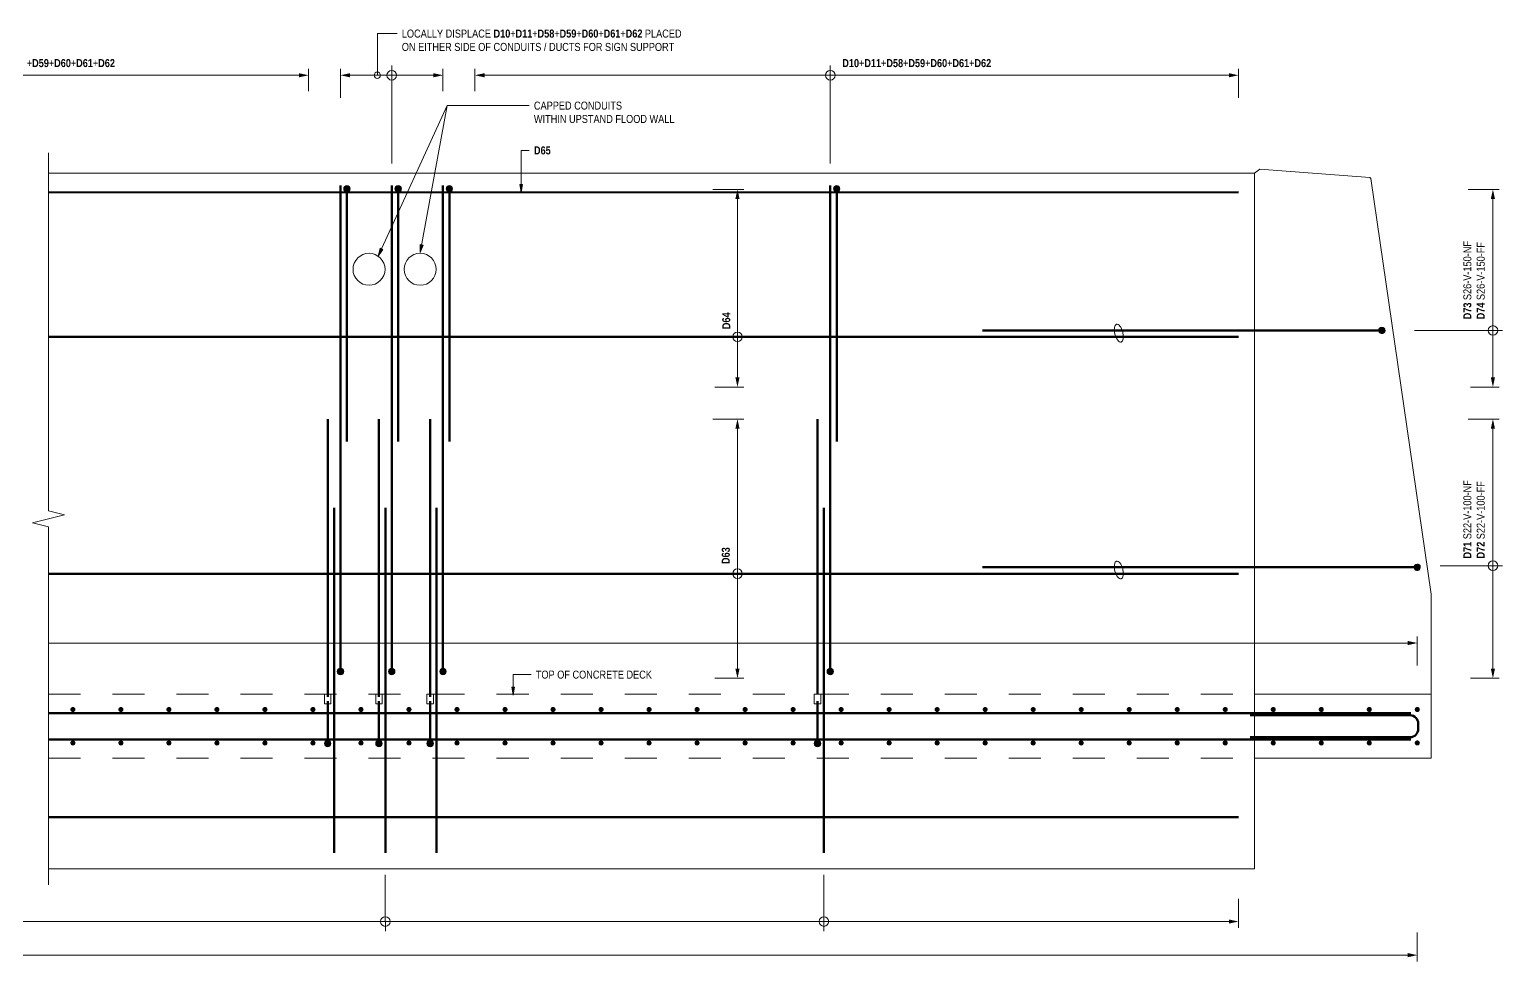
# Model space of a CAD drawing. Header units: metres. Extents: x -3.7 to 3.7, y 2.7 to 12.8.
# Drawn here: x -1.102 to 3.5, y 9.922 to 12.834 of the extents above; entities that cross this region are included whole.
import ezdxf

# ---------------------------------------------------------------- set-up
doc = ezdxf.new("R2010")
doc.units = ezdxf.units.M
doc.linetypes.add('JacobsCenter', pattern=[0.015, 0.009, -0.0015, 0.003, -0.0015])
doc.linetypes.add('JacobsDash', pattern=[0.0045, 0.003, -0.0015])
for name, color, linetype, lineweight in [('A-ANNO-NOTE', 7, 'Continuous', 9), ('A-DETL', 7, 'Continuous', 13), ('A-DETL-GENF', 7, 'Continuous', 9), ('G-ANNO-TEXT', 7, 'Continuous', 9)]:
    doc.layers.add(name, color=color, linetype=linetype, lineweight=lineweight)
doc.styles.add('Arial Narrow', font='ARIALN.TTF', dxfattribs={"height": 0.025})
doc.styles.add('Arial Narrow_B', font='ARIALNB.TTF', dxfattribs={"height": 0.025})

# ---------------------------------------------------------------- blocks, each defined once
blk = doc.blocks.new('T2DExtentArrowReinf1 - Extent-7526880-DRG-2873135 - SECTION 5')
at = {"layer": 'A-DETL-GENF'}
for p, q in [((1.11, 0), (1.11, 0.2753)), ((0, -0.01), (0, 0.05)), ((2.6116, 0.0704), (2.6116, 0)), ((0.03, 0), (2.5816, 0))]:
    blk.add_line(p, q, dxfattribs=at)
blk = doc.blocks.new('ReinfDot - Dot-6252559-DRG-2873135 - SECTION 5')
at = {"layer": 'A-DETL-GENF'}
blk.add_hatch(color=256, dxfattribs=at).paths.add_polyline_path([(0, 0.008), (-0.0021, 0.0077), (-0.004, 0.0069), (-0.0057, 0.0057), (-0.0069, 0.004), (-0.0077, 0.0021), (-0.008, 0), (-0.0077, -0.0021), (-0.0069, -0.004), (-0.0057, -0.0057), (-0.004, -0.0069), (-0.0021, -0.0077), (0, -0.008), (0.0021, -0.0077), (0.004, -0.0069), (0.0057, -0.0057), (0.0069, -0.004), (0.0077, -0.0021), (0.008, 0), (0.0077, 0.0021), (0.0069, 0.004), (0.0057, 0.0057), (0.004, 0.0069), (0.0021, 0.0077)])
blk = doc.blocks.new('B_Det_Reinf_Bar Section_2D - Reo Dot_Scale 20_Section-1703106-DRG-2873135 - SECTION 5')
at = {"layer": 'A-DETL-GENF'}
blk.add_hatch(color=256, dxfattribs=at).paths.add_polyline_path([(0, 0.01), (-0.0026, 0.0097), (-0.005, 0.0087), (-0.0071, 0.0071), (-0.0087, 0.005), (-0.0097, 0.0026), (-0.01, 0), (-0.0097, -0.0026), (-0.0087, -0.005), (-0.0071, -0.0071), (-0.005, -0.0087), (-0.0026, -0.0097), (0, -0.01), (0.0026, -0.0097), (0.005, -0.0087), (0.0071, -0.0071), (0.0087, -0.005), (0.0097, -0.0026), (0.01, 0), (0.0097, 0.0026), (0.0087, 0.005), (0.0071, 0.0071), (0.005, 0.0087), (0.0026, 0.0097)])
for start, end in [(0, 180), (180, 360)]:
    blk.add_arc((0, 0), 0.01, start, end, dxfattribs=at)
blk = doc.blocks.new('T2DExtentArrowReinf1 - Extent-7527324-DRG-2873135 - SECTION 5')
at = {"layer": 'A-DETL-GENF'}
for p, q in [((0, 0.01), (0, -0.0771)), ((0.03, 0), (0.5875, 0)), ((0.4406, 0), (0.4406, -0.2447)), ((0.6175, -0.0704), (0.6175, 0))]:
    blk.add_line(p, q, dxfattribs=at)
blk = doc.blocks.new('T2DExtentArrowReinf1 - Extent-7527765-DRG-2873135 - SECTION 5')
at = {"layer": 'A-DETL-GENF'}
for p, q in [((0, 0.01), (0, -0.0771)), ((0.03, 0), (0.78, 0)), ((0.4582, 0), (0.4582, -0.1647)), ((0.81, -0.0704), (0.81, 0))]:
    blk.add_line(p, q, dxfattribs=at)
blk = doc.blocks.new('T2DExtentArrowReinf1 - Extent-7526916-DRG-2873135 - SECTION 5')
at = {"layer": 'A-DETL-GENF'}
for p, q in [((0, 0.01), (0, -0.05)), ((0.03, 0), (2.3553, 0)), ((1.11, 0), (1.11, -0.2753)), ((2.3853, -0.0704), (2.3853, 0))]:
    blk.add_line(p, q, dxfattribs=at)
blk = doc.blocks.new('B_Det_Reinf_Bar Section_2D - Reo Dot_Scale 20_Section-1695671-DRG-2873135 - SECTION 5')
at = {"layer": 'A-DETL-GENF'}
blk.add_hatch(color=256, dxfattribs=at).paths.add_polyline_path([(0, -0.01), (0.0026, -0.0097), (0.005, -0.0087), (0.0071, -0.0071), (0.0087, -0.005), (0.0097, -0.0026), (0.01, 0), (0.0097, 0.0026), (0.0087, 0.005), (0.0071, 0.0071), (0.005, 0.0087), (0.0026, 0.0097), (0, 0.01), (-0.0026, 0.0097), (-0.005, 0.0087), (-0.0071, 0.0071), (-0.0087, 0.005), (-0.0097, 0.0026), (-0.01, 0), (-0.0097, -0.0026), (-0.0087, -0.005), (-0.0071, -0.0071), (-0.005, -0.0087), (-0.0026, -0.0097)])
for start, end in [(360, 180), (180, 360)]:
    blk.add_arc((0, 0), 0.01, start, end, dxfattribs=at)
blk = doc.blocks.new('T2DExtentArrowReinf1 - Extent-7526841-DRG-2873135 - SECTION 5')
at = {"layer": 'A-DETL-GENF'}
for p, q in [((0.16, 0), (0.16, 0.2753)), ((0, -0.01), (0, 0.05)), ((0.32, 0.0704), (0.32, 0)), ((0.03, 0), (0.29, 0))]:
    blk.add_line(p, q, dxfattribs=at)
blk = doc.blocks.new('T2DExtentArrowReinf1 - Extent-7528229-DRG-2873135 - SECTION 5')
at = {"layer": 'A-DETL-GENF'}
for p, q in [((0, 0.01), (0, -0.0771)), ((0.03, 0), (0.5875, 0)), ((0.4606, 0), (0.4606, -0.2447)), ((0.6175, -0.0704), (0.6175, 0))]:
    blk.add_line(p, q, dxfattribs=at)
blk = doc.blocks.new('T2DExtentArrowReinf1 - Extent-7528269-DRG-2873135 - SECTION 5')
at = {"layer": 'A-DETL-GENF'}
for p, q in [((0, 0.01), (0, -0.0771)), ((0.03, 0), (0.78, 0)), ((0.4832, 0), (0.4832, -0.1647)), ((0.81, -0.0704), (0.81, 0))]:
    blk.add_line(p, q, dxfattribs=at)
blk = doc.blocks.new('T2DExtentArrowReinf1 - Extent-7535146-DRG-2873135 - SECTION 5')
at = {"layer": 'A-DETL-GENF'}
for p, q in [((1.4816, 0), (1.4816, 0.1463)), ((0, -0.01), (0, 0.05)), ((5.5169, 0.0704), (5.5169, 0)), ((0.03, 0), (5.4869, 0))]:
    blk.add_line(p, q, dxfattribs=at)
blk = doc.blocks.new('T2DExtentArrowReinf1 - Extent-7535150-DRG-2873135 - SECTION 5')
at = {"layer": 'A-DETL-GENF'}
for p, q in [((4.2216, 0), (4.2216, 0.1463)), ((0, -0.01), (0, 0.05)), ((5.5169, 0.0704), (5.5169, 0)), ((0.03, 0), (5.4869, 0))]:
    blk.add_line(p, q, dxfattribs=at)
blk = doc.blocks.new('T2DExtentArrowReinf1 - Extent-7535151-DRG-2873135 - SECTION 5')
at = {"layer": 'A-DETL-GENF'}
for p, q in [((2.8516, 0), (2.8516, 0.1463)), ((0, -0.01), (0, 0.05)), ((5.5169, 0.0704), (5.5169, 0)), ((0.03, 0), (5.4869, 0))]:
    blk.add_line(p, q, dxfattribs=at)
blk = doc.blocks.new('T2DExtentArrowReinf1 - Extent-7535156-DRG-2873135 - SECTION 5')
at = {"layer": 'A-DETL-GENF'}
for p, q in [((0.1508, 0), (0.1508, 0.5948)), ((0, -0.01), (0, 0.05)), ((6.6, 0.0704), (6.6, 0)), ((0.03, 0), (6.57, 0))]:
    blk.add_line(p, q, dxfattribs=at)
blk = doc.blocks.new('T2DExtentArrowReinf1 - Extent-7535157-DRG-2873135 - SECTION 5')
at = {"layer": 'A-DETL-GENF'}
for p, q in [((0, 0.01), (0, -0.05)), ((0.03, 0), (2.1258, 0)), ((0.1508, 0), (0.1508, -0.1463)), ((2.324, 0), (6.57, 0)), ((6.6, -0.0704), (6.6, 0))]:
    blk.add_line(p, q, dxfattribs=at)
blk = doc.blocks.new('CS_DET_BreakLine_ViewScale - Std Break-7535161-DRG-2873135 - SECTION 5')
at = {"layer": 'A-DETL-GENF'}
for p, q in [((1.0808, 0.05), (1.0683, 0)), ((1.1058, -0.05), (1.0808, 0.05)), ((1.0683, 0), (-0.05, 0)), ((1.1183, 0), (1.1058, -0.05)), ((2.2366, 0), (1.1183, 0))]:
    blk.add_line(p, q, dxfattribs=at)

msp = doc.modelspace()

# ---------------------------------------------------------------- hatches: boundary and pattern name
at = {"layer": 'A-ANNO-NOTE'}
for points in [[(-0.26, 12.6848), (-0.23, 12.6913), (-0.26, 12.6978)], [(-0.1, 12.6848), (-0.1, 12.6978), (-0.13, 12.6913)], [(0.16, 12.6848), (0.19, 12.6913), (0.16, 12.6978)], [(0.32, 12.6848), (0.32, 12.6978), (0.29, 12.6913)], [(2.6452, 12.6848), (2.6752, 12.6913), (2.6452, 12.6978)], [(1.1166, 12.3048), (1.1101, 12.3348), (1.1036, 12.3048)], [(3.4766, 12.3048), (3.4701, 12.3348), (3.4636, 12.3048)], [(1.1101, 11.7173), (1.1166, 11.7473), (1.1036, 11.7473)], [(3.4701, 11.7173), (3.4766, 11.7473), (3.4636, 11.7473)], [(1.1166, 11.5873), (1.1101, 11.6173), (1.1036, 11.5873)], [(3.4766, 11.5873), (3.4701, 11.6173), (3.4636, 11.5873)], [(3.2039, 10.911), (3.2339, 10.9175), (3.2039, 10.924)], [(1.1101, 10.8073), (1.1166, 10.8373), (1.1036, 10.8373), (1.1071, 10.821)], [(3.4701, 10.8073), (3.4766, 10.8373), (3.4636, 10.8373)], [(2.6452, 10.0409), (2.6752, 10.0474), (2.6452, 10.0539)], [(3.2039, 9.9359), (3.2339, 9.9424), (3.2039, 9.9489)]]:
    msp.add_hatch(color=256, dxfattribs=at).paths.add_polyline_path(points)
at = {"layer": 'G-ANNO-TEXT'}
for points in [[(0.4346, 12.3252), (0.439, 12.3502), (0.4302, 12.3502)], [(-0.0127, 12.1262), (0.0017, 12.1471), (-0.0063, 12.1508)], [(0.119, 12.1371), (0.1279, 12.1608), (0.1192, 12.1624)], [(0.4093, 10.7542), (0.4137, 10.7792), (0.4049, 10.7792)]]:
    msp.add_hatch(color=256, dxfattribs=at).paths.add_polyline_path(points)

# ---------------------------------------------------------------- linework, layer by layer
at = {"layer": 'A-ANNO-NOTE'}
for p, q in [((-0.23, 12.7113), (-0.23, 12.6713)), ((-0.13, 12.6713), (-0.13, 12.7113)), ((0.03, 12.6914), (0.03, 12.7214)), ((0.19, 12.7113), (0.19, 12.6713)), ((0.29, 12.7113), (0.29, 12.6713)), ((1.4, 12.6914), (1.4, 12.7214)), ((2.6752, 12.6713), (2.6752, 12.7113)), ((-0.26, 12.6913), (-0.27, 12.6913)), ((-0.1, 12.6913), (-0.09, 12.6913)), ((0.16, 12.6913), (0.15, 12.6913)), ((0.32, 12.6913), (0.33, 12.6913)), ((2.6452, 12.6913), (2.6352, 12.6913)), ((1.1301, 12.3348), (1.0901, 12.3348)), ((3.4901, 12.3348), (3.4501, 12.3348)), ((1.1101, 12.3048), (1.1101, 12.2948)), ((3.4701, 12.3048), (3.4701, 12.2948)), ((1.1102, 11.8741), (1.1402, 11.8741)), ((3.4702, 11.8941), (3.5002, 11.8941)), ((1.1101, 11.7473), (1.1101, 11.7573)), ((3.4701, 11.7473), (3.4701, 11.7573)), ((1.0901, 11.7173), (1.1301, 11.7173)), ((3.4501, 11.7173), (3.4901, 11.7173)), ((1.1301, 11.6173), (1.0901, 11.6173)), ((3.4901, 11.6173), (3.4501, 11.6173)), ((1.1101, 11.5873), (1.1101, 11.5773)), ((3.4701, 11.5873), (3.4701, 11.5773)), ((3.4702, 11.1591), (3.5002, 11.1591)), ((1.1102, 11.1341), (1.1402, 11.1341)), ((3.2039, 10.9175), (3.1939, 10.9175)), ((3.2339, 10.8975), (3.2339, 10.9375)), ((1.1101, 10.8373), (1.1101, 10.8473)), ((3.4701, 10.8373), (3.4701, 10.8473)), ((1.0901, 10.8073), (1.1301, 10.8073)), ((3.4501, 10.8073), (3.4901, 10.8073)), ((0.01, 10.0473), (0.01, 10.0173)), ((1.38, 10.0473), (1.38, 10.0173)), ((2.6452, 10.0474), (2.6352, 10.0474)), ((2.6452, 10.0474), (2.6352, 10.0474)), ((2.6452, 10.0474), (2.6352, 10.0474)), ((2.6752, 10.0674), (2.6752, 10.0274)), ((2.6752, 10.0674), (2.6752, 10.0274)), ((2.6752, 10.0674), (2.6752, 10.0274)), ((3.2039, 9.9424), (3.1939, 9.9424)), ((3.2339, 9.9624), (3.2339, 9.9224))]:
    msp.add_line(p, q, dxfattribs=at)
for centre in [(0.03, 12.6913), (0.03, 12.6913), (1.4, 12.6913), (1.4, 12.6913), (1.1101, 11.8741), (1.1101, 11.8741), (3.4701, 11.8941), (3.4701, 11.8941), (1.1101, 11.1341), (1.1101, 11.1341), (3.4701, 11.1591), (3.4701, 11.1591), (0.01, 10.0474), (0.01, 10.0474), (1.38, 10.0474), (1.38, 10.0474)]:
    msp.add_circle(centre, 0.015, dxfattribs=at)
at = {"layer": 'A-DETL', "lineweight": 18}
for p, q in [((2.7252, 12.3857), (-1.0422, 12.3851)), ((2.7418, 12.3984), (2.7252, 12.3857)), ((2.7252, 12.3857), (2.7252, 10.7573)), ((3.0858, 12.3721), (2.7418, 12.3984)), ((3.0858, 12.3721), (3.0891, 12.3691)), ((3.0891, 12.3691), (3.2767, 11.0697)), ((3.2767, 11.0697), (3.2767, 10.5573)), ((2.7252, 10.7573), (2.7252, 10.2121)), ((2.7252, 10.7573), (3.2767, 10.7573)), ((2.7252, 10.5573), (3.2767, 10.5573)), ((-1.0422, 10.2121), (2.7252, 10.2121))]:
    msp.add_line(p, q, dxfattribs=at)
at = {"layer": 'A-DETL', "lineweight": 50}
for p, q in [((-0.13, 12.3464), (-0.13, 10.8386)), ((-0.11, 12.3368), (-0.11, 11.5476)), ((0.03, 12.3464), (0.03, 10.8386)), ((0.05, 12.3368), (0.05, 11.5476)), ((0.19, 12.3464), (0.19, 10.8386)), ((0.21, 12.3368), (0.21, 11.5476)), ((1.4, 12.3464), (1.4, 10.8386)), ((1.42, 12.3368), (1.42, 11.5476)), ((2.6752, 12.3261), (-1.0422, 12.3254)), ((2.6752, 11.8741), (-1.0422, 11.8741)), ((3.1233, 11.8941), (1.8752, 11.8941)), ((-0.17, 11.6173), (-0.17, 10.7498)), ((-0.01, 11.6173), (-0.01, 10.7498)), ((0.15, 11.6173), (0.15, 10.7498)), ((1.36, 11.6173), (1.36, 10.7573)), ((-0.15, 11.3399), (-0.15, 10.2621)), ((0.01, 11.3399), (0.01, 10.2621)), ((0.17, 11.3399), (0.17, 10.2621)), ((1.38, 11.3399), (1.38, 10.2621)), ((3.2333, 11.1541), (1.8752, 11.1541)), ((2.6752, 11.1341), (-1.0422, 11.1341)), ((-0.17, 10.7355), (-0.17, 10.6036)), ((-0.01, 10.7355), (-0.01, 10.6036)), ((0.15, 10.7355), (0.15, 10.6036)), ((1.36, 10.7355), (1.36, 10.6036)), ((-1.0422, 10.6986), (3.2139, 10.6986)), ((3.2117, 10.6917), (2.7117, 10.6917)), ((3.2367, 10.6662), (3.2367, 10.6487)), ((-1.0422, 10.6163), (3.2139, 10.6163)), ((3.2117, 10.6232), (2.7117, 10.6232)), ((-1.0422, 10.3737), (2.6754, 10.3737))]:
    msp.add_line(p, q, dxfattribs=at)
at = {"layer": 'A-DETL', "linetype": 'JacobsDash', "lineweight": 18}
for p, q in [((-1.0422, 10.7573), (2.7252, 10.7573)), ((-1.0422, 10.5573), (2.7252, 10.5573))]:
    msp.add_line(p, q, dxfattribs=at)
at = {"layer": 'A-DETL', "linetype": 'JacobsCenter', "lineweight": 18}
for p, q in [((-0.18, 10.7573), (-0.16, 10.7573)), ((-0.18, 10.7273), (-0.18, 10.7573)), ((-0.16, 10.7273), (-0.18, 10.7273)), ((-0.16, 10.7573), (-0.16, 10.7273)), ((-0.02, 10.7573), (0, 10.7573)), ((-0.02, 10.7273), (-0.02, 10.7573)), ((0, 10.7273), (-0.02, 10.7273)), ((0, 10.7573), (0, 10.7273)), ((0.14, 10.7573), (0.16, 10.7573)), ((0.14, 10.7273), (0.14, 10.7573)), ((0.16, 10.7273), (0.14, 10.7273)), ((0.16, 10.7573), (0.16, 10.7273)), ((1.35, 10.7573), (1.37, 10.7573)), ((1.35, 10.7273), (1.35, 10.7573)), ((1.37, 10.7273), (1.35, 10.7273)), ((1.37, 10.7573), (1.37, 10.7273))]:
    msp.add_line(p, q, dxfattribs=at)
at = {"layer": 'A-DETL', "lineweight": 18}
for centre in [(-0.041, 12.0851), (0.119, 12.0851)]:
    msp.add_circle(centre, 0.05, dxfattribs=at)
at = {"layer": 'A-DETL', "lineweight": 50}
for centre, start, end in [((3.2117, 10.6667), 358.8523, 90), ((3.2117, 10.6482), 270, 1.1477)]:
    msp.add_arc(centre, 0.025, start, end, dxfattribs=at)
at = {"layer": 'A-DETL'}
for centre in [(2.3014, 11.8856), (2.3014, 11.1456)]:
    msp.add_ellipse(centre, major_axis=(-0.0074, 0.0278), ratio=0.434783, dxfattribs=at)
at = {"layer": 'G-ANNO-TEXT'}
for p, q in [((-0.0149, 12.8215), (0.0465, 12.8215)), ((-0.0149, 12.6913), (-0.0149, 12.8215)), ((-0.0127, 12.1262), (0.2034, 12.5965)), ((0.119, 12.1371), (0.2034, 12.5965)), ((0.2034, 12.5965), (0.4592, 12.5965)), ((0.2034, 12.5965), (0.4592, 12.5965)), ((0.4346, 12.4565), (0.4592, 12.4565)), ((0.4346, 12.3252), (0.4346, 12.4565)), ((0.439, 12.3502), (0.4302, 12.3502)), ((0.4302, 12.3502), (0.4346, 12.3252)), ((0.4346, 12.3252), (0.439, 12.3502)), ((-0.0063, 12.1508), (-0.0127, 12.1262)), ((0.0017, 12.1471), (-0.0063, 12.1508)), ((0.1192, 12.1624), (0.119, 12.1371)), ((0.119, 12.1371), (0.1279, 12.1608)), ((0.1279, 12.1608), (0.1192, 12.1624)), ((-0.0127, 12.1262), (0.0017, 12.1471)), ((0.4093, 10.8188), (0.4651, 10.8188)), ((0.4093, 10.7542), (0.4093, 10.8188)), ((0.4137, 10.7792), (0.4049, 10.7792)), ((0.4049, 10.7792), (0.4093, 10.7542)), ((0.4093, 10.7542), (0.4137, 10.7792))]:
    msp.add_line(p, q, dxfattribs=at)
msp.add_circle((-0.0149, 12.6913), 0.01, dxfattribs=at)

# ---------------------------------------------------------------- block references
at = {"layer": 'A-DETL-GENF'}
for name, p, rotation in [('T2DExtentArrowReinf1 - Extent-7526880-DRG-2873135 - SECTION 5', (-0.23, 12.6913), 180), ('T2DExtentArrowReinf1 - Extent-7526841-DRG-2873135 - SECTION 5', (0.19, 12.6913), 180), ('CS_DET_BreakLine_ViewScale - Std Break-7535161-DRG-2873135 - SECTION 5', (-1.0422, 12.3987), 269.9999999999999), ('B_Det_Reinf_Bar Section_2D - Reo Dot_Scale 20_Section-1695671-DRG-2873135 - SECTION 5', (-0.11, 12.3368), 359.0000000000005), ('B_Det_Reinf_Bar Section_2D - Reo Dot_Scale 20_Section-1695671-DRG-2873135 - SECTION 5', (0.05, 12.3368), 359.0000000000005), ('B_Det_Reinf_Bar Section_2D - Reo Dot_Scale 20_Section-1695671-DRG-2873135 - SECTION 5', (0.21, 12.3368), 359.0000000000005), ('T2DExtentArrowReinf1 - Extent-7528229-DRG-2873135 - SECTION 5', (1.1101, 12.3348), 269.9999999999922), ('B_Det_Reinf_Bar Section_2D - Reo Dot_Scale 20_Section-1695671-DRG-2873135 - SECTION 5', (1.42, 12.3368), 359.0000000000005), ('T2DExtentArrowReinf1 - Extent-7527324-DRG-2873135 - SECTION 5', (3.4701, 12.3348), 269.9999999999922), ('B_Det_Reinf_Bar Section_2D - Reo Dot_Scale 20_Section-1703106-DRG-2873135 - SECTION 5', (3.1233, 11.8941), 180.9999999999995), ('T2DExtentArrowReinf1 - Extent-7528269-DRG-2873135 - SECTION 5', (1.1101, 11.6173), 269.9999999999922), ('T2DExtentArrowReinf1 - Extent-7527765-DRG-2873135 - SECTION 5', (3.4701, 11.6173), 269.9999999999922), ('B_Det_Reinf_Bar Section_2D - Reo Dot_Scale 20_Section-1703106-DRG-2873135 - SECTION 5', (3.2333, 11.1541), 180.9999999999995), ('ReinfDot - Dot-6252559-DRG-2873135 - SECTION 5', (-0.9661, 10.7098), 180), ('ReinfDot - Dot-6252559-DRG-2873135 - SECTION 5', (-0.8161, 10.7098), 180), ('ReinfDot - Dot-6252559-DRG-2873135 - SECTION 5', (-0.6661, 10.7098), 180), ('ReinfDot - Dot-6252559-DRG-2873135 - SECTION 5', (-0.5161, 10.7098), 180), ('ReinfDot - Dot-6252559-DRG-2873135 - SECTION 5', (-0.3661, 10.7098), 180), ('ReinfDot - Dot-6252559-DRG-2873135 - SECTION 5', (-0.2161, 10.7098), 180), ('ReinfDot - Dot-6252559-DRG-2873135 - SECTION 5', (-0.0661, 10.7098), 180), ('ReinfDot - Dot-6252559-DRG-2873135 - SECTION 5', (0.0839, 10.7098), 180), ('ReinfDot - Dot-6252559-DRG-2873135 - SECTION 5', (0.2339, 10.7098), 180), ('ReinfDot - Dot-6252559-DRG-2873135 - SECTION 5', (0.3839, 10.7098), 180), ('ReinfDot - Dot-6252559-DRG-2873135 - SECTION 5', (0.5339, 10.7098), 180), ('ReinfDot - Dot-6252559-DRG-2873135 - SECTION 5', (0.6839, 10.7098), 180), ('ReinfDot - Dot-6252559-DRG-2873135 - SECTION 5', (0.8339, 10.7098), 180), ('ReinfDot - Dot-6252559-DRG-2873135 - SECTION 5', (0.9839, 10.7098), 180), ('ReinfDot - Dot-6252559-DRG-2873135 - SECTION 5', (1.1339, 10.7098), 180), ('ReinfDot - Dot-6252559-DRG-2873135 - SECTION 5', (1.2839, 10.7098), 180), ('ReinfDot - Dot-6252559-DRG-2873135 - SECTION 5', (1.4339, 10.7098), 180), ('ReinfDot - Dot-6252559-DRG-2873135 - SECTION 5', (1.5839, 10.7098), 180), ('ReinfDot - Dot-6252559-DRG-2873135 - SECTION 5', (1.7339, 10.7098), 180), ('ReinfDot - Dot-6252559-DRG-2873135 - SECTION 5', (1.8839, 10.7098), 180), ('ReinfDot - Dot-6252559-DRG-2873135 - SECTION 5', (2.0339, 10.7098), 180), ('ReinfDot - Dot-6252559-DRG-2873135 - SECTION 5', (2.1839, 10.7098), 180), ('ReinfDot - Dot-6252559-DRG-2873135 - SECTION 5', (2.3339, 10.7098), 180), ('ReinfDot - Dot-6252559-DRG-2873135 - SECTION 5', (2.4839, 10.7098), 180), ('ReinfDot - Dot-6252559-DRG-2873135 - SECTION 5', (2.6339, 10.7098), 180), ('ReinfDot - Dot-6252559-DRG-2873135 - SECTION 5', (2.7839, 10.7098), 180), ('ReinfDot - Dot-6252559-DRG-2873135 - SECTION 5', (2.9339, 10.7098), 180), ('ReinfDot - Dot-6252559-DRG-2873135 - SECTION 5', (3.0839, 10.7098), 180), ('ReinfDot - Dot-6252559-DRG-2873135 - SECTION 5', (3.2339, 10.7098), 180), ('ReinfDot - Dot-6252559-DRG-2873135 - SECTION 5', (-0.9661, 10.6053), 180), ('ReinfDot - Dot-6252559-DRG-2873135 - SECTION 5', (-0.8161, 10.6053), 180), ('ReinfDot - Dot-6252559-DRG-2873135 - SECTION 5', (-0.6661, 10.6053), 180), ('ReinfDot - Dot-6252559-DRG-2873135 - SECTION 5', (-0.5161, 10.6053), 180), ('ReinfDot - Dot-6252559-DRG-2873135 - SECTION 5', (-0.3661, 10.6053), 180), ('ReinfDot - Dot-6252559-DRG-2873135 - SECTION 5', (-0.2161, 10.6053), 180), ('ReinfDot - Dot-6252559-DRG-2873135 - SECTION 5', (-0.0661, 10.6053), 180), ('ReinfDot - Dot-6252559-DRG-2873135 - SECTION 5', (0.0839, 10.6053), 180), ('ReinfDot - Dot-6252559-DRG-2873135 - SECTION 5', (0.2339, 10.6053), 180), ('ReinfDot - Dot-6252559-DRG-2873135 - SECTION 5', (0.3839, 10.6053), 180), ('ReinfDot - Dot-6252559-DRG-2873135 - SECTION 5', (0.5339, 10.6053), 180), ('ReinfDot - Dot-6252559-DRG-2873135 - SECTION 5', (0.6839, 10.6053), 180), ('ReinfDot - Dot-6252559-DRG-2873135 - SECTION 5', (0.8339, 10.6053), 180), ('ReinfDot - Dot-6252559-DRG-2873135 - SECTION 5', (0.9839, 10.6053), 180), ('ReinfDot - Dot-6252559-DRG-2873135 - SECTION 5', (1.1339, 10.6053), 180), ('ReinfDot - Dot-6252559-DRG-2873135 - SECTION 5', (1.2839, 10.6053), 180), ('ReinfDot - Dot-6252559-DRG-2873135 - SECTION 5', (1.4339, 10.6053), 180), ('ReinfDot - Dot-6252559-DRG-2873135 - SECTION 5', (1.5839, 10.6053), 180), ('ReinfDot - Dot-6252559-DRG-2873135 - SECTION 5', (1.7339, 10.6053), 180), ('ReinfDot - Dot-6252559-DRG-2873135 - SECTION 5', (1.8839, 10.6053), 180), ('ReinfDot - Dot-6252559-DRG-2873135 - SECTION 5', (2.0339, 10.6053), 180), ('ReinfDot - Dot-6252559-DRG-2873135 - SECTION 5', (2.1839, 10.6053), 180), ('ReinfDot - Dot-6252559-DRG-2873135 - SECTION 5', (2.3339, 10.6053), 180), ('ReinfDot - Dot-6252559-DRG-2873135 - SECTION 5', (2.4839, 10.6053), 180), ('ReinfDot - Dot-6252559-DRG-2873135 - SECTION 5', (2.6339, 10.6053), 180), ('ReinfDot - Dot-6252559-DRG-2873135 - SECTION 5', (2.7839, 10.6053), 180), ('ReinfDot - Dot-6252559-DRG-2873135 - SECTION 5', (2.9339, 10.6053), 180), ('ReinfDot - Dot-6252559-DRG-2873135 - SECTION 5', (3.0839, 10.6053), 180), ('ReinfDot - Dot-6252559-DRG-2873135 - SECTION 5', (3.2339, 10.6053), 180)]:
    msp.add_blockref(name, p, dxfattribs=dict(at, rotation=rotation))
for name, p in [('T2DExtentArrowReinf1 - Extent-7526916-DRG-2873135 - SECTION 5', (0.29, 12.6913)), ('T2DExtentArrowReinf1 - Extent-7535157-DRG-2873135 - SECTION 5', (-3.3661, 10.9175)), ('B_Det_Reinf_Bar Section_2D - Reo Dot_Scale 20_Section-1695671-DRG-2873135 - SECTION 5', (-0.13, 10.8286)), ('B_Det_Reinf_Bar Section_2D - Reo Dot_Scale 20_Section-1695671-DRG-2873135 - SECTION 5', (0.03, 10.8286)), ('B_Det_Reinf_Bar Section_2D - Reo Dot_Scale 20_Section-1695671-DRG-2873135 - SECTION 5', (0.19, 10.8286)), ('B_Det_Reinf_Bar Section_2D - Reo Dot_Scale 20_Section-1695671-DRG-2873135 - SECTION 5', (1.4, 10.8286)), ('B_Det_Reinf_Bar Section_2D - Reo Dot_Scale 20_Section-1695671-DRG-2873135 - SECTION 5', (-0.17, 10.6036)), ('B_Det_Reinf_Bar Section_2D - Reo Dot_Scale 20_Section-1695671-DRG-2873135 - SECTION 5', (-0.01, 10.6036)), ('B_Det_Reinf_Bar Section_2D - Reo Dot_Scale 20_Section-1695671-DRG-2873135 - SECTION 5', (0.15, 10.6036)), ('B_Det_Reinf_Bar Section_2D - Reo Dot_Scale 20_Section-1695671-DRG-2873135 - SECTION 5', (1.36, 10.6036)), ('T2DExtentArrowReinf1 - Extent-7535156-DRG-2873135 - SECTION 5', (-3.3661, 9.9424)), ('T2DExtentArrowReinf1 - Extent-7535146-DRG-2873135 - SECTION 5', (-2.8417, 10.0474)), ('T2DExtentArrowReinf1 - Extent-7535150-DRG-2873135 - SECTION 5', (-2.8417, 10.0474)), ('T2DExtentArrowReinf1 - Extent-7535151-DRG-2873135 - SECTION 5', (-2.8417, 10.0474))]:
    msp.add_blockref(name, p, dxfattribs=at)

# ---------------------------------------------------------------- next in the draw order: texts
at = {"layer": 'G-ANNO-TEXT', "char_height": 0.025, "attachment_point": 1, "bg_fill": 3, "box_fill_scale": 1, "bg_fill_color": 256, "bg_fill_transparency": 0}
for s, insert, style in [('LOCALLY DISPLACE ', (0.0615, 12.834), 'Arial Narrow'), ('+', (-1.1102, 12.7418), 'Arial Narrow'), ('D10', (1.4375, 12.7418), 'Arial Narrow_B'), ('CAPPED CONDUITS', (0.4742, 12.609), 'Arial Narrow'), ('D65', (0.4742, 12.469), 'Arial Narrow_B'), ('TOP OF CONCRETE DECK', (0.4801, 10.8313), 'Arial Narrow')]:
    msp.add_mtext(s, dxfattribs=dict(at, insert=insert, style=style))
at = {"layer": 'G-ANNO-TEXT', "char_height": 0.025, "attachment_point": 1, "rotation": 90, "style": 'Arial Narrow_B', "bg_fill": 3, "box_fill_scale": 1, "bg_fill_color": 256, "bg_fill_transparency": 0}
for s, insert in [('D73', (3.3778, 11.9287)), ('D64', (1.0625, 11.898)), ('D71', (3.3778, 11.1815)), ('D63', (1.061, 11.1641))]:
    msp.add_mtext(s, dxfattribs=dict(at, insert=insert))

# ---------------------------------------------------------------- next in the draw order: texts
at = {"layer": 'G-ANNO-TEXT', "char_height": 0.025, "attachment_point": 1, "bg_fill": 3, "box_fill_scale": 1, "bg_fill_color": 256, "bg_fill_transparency": 0}
for s, insert, style in [('D10', (0.3479, 12.834), 'Arial Narrow_B'), ('D59', (-1.0936, 12.7418), 'Arial Narrow_B'), ('+', (1.4898, 12.7418), 'Arial Narrow'), ('WITHIN UPSTAND FLOOD WALL', (0.4742, 12.5673), 'Arial Narrow')]:
    msp.add_mtext(s, dxfattribs=dict(at, insert=insert, style=style))
at = {"layer": 'G-ANNO-TEXT', "char_height": 0.025, "attachment_point": 1, "rotation": 90, "style": 'Arial Narrow', "bg_fill": 3, "box_fill_scale": 1, "bg_fill_color": 256, "bg_fill_transparency": 0}
for s, insert in [(' S26-V-150-NF', (3.3778, 11.9809)), (' S22-V-100-NF', (3.3778, 11.2338))]:
    msp.add_mtext(s, dxfattribs=dict(at, insert=insert))

# ---------------------------------------------------------------- next in the draw order: texts
at = {"layer": 'G-ANNO-TEXT', "char_height": 0.025, "attachment_point": 1, "bg_fill": 3, "box_fill_scale": 1, "bg_fill_color": 256, "bg_fill_transparency": 0}
for s, insert, style in [('+', (0.4002, 12.834), 'Arial Narrow'), ('+', (-1.0414, 12.7418), 'Arial Narrow'), ('D11', (1.5063, 12.7418), 'Arial Narrow_B')]:
    msp.add_mtext(s, dxfattribs=dict(at, insert=insert, style=style))
at = {"layer": 'G-ANNO-TEXT', "char_height": 0.025, "attachment_point": 1, "rotation": 90, "style": 'Arial Narrow_B', "bg_fill": 3, "box_fill_scale": 1, "bg_fill_color": 256, "bg_fill_transparency": 0}
for s, insert in [('D74', (3.4195, 11.9287)), ('D72 ', (3.4195, 11.1815))]:
    msp.add_mtext(s, dxfattribs=dict(at, insert=insert))

# ---------------------------------------------------------------- next in the draw order: texts
at = {"layer": 'G-ANNO-TEXT', "char_height": 0.025, "attachment_point": 1, "bg_fill": 3, "box_fill_scale": 1, "bg_fill_color": 256, "bg_fill_transparency": 0}
for s, insert, style in [('D11', (0.4167, 12.834), 'Arial Narrow_B'), ('D60', (-1.0248, 12.7418), 'Arial Narrow_B'), ('+', (1.5585, 12.7418), 'Arial Narrow')]:
    msp.add_mtext(s, dxfattribs=dict(at, insert=insert, style=style))
at = {"layer": 'G-ANNO-TEXT', "char_height": 0.025, "attachment_point": 1, "rotation": 90, "style": 'Arial Narrow', "bg_fill": 3, "box_fill_scale": 1, "bg_fill_color": 256, "bg_fill_transparency": 0}
for s, insert in [(' S26-V-150-FF', (3.4195, 11.9809)), ('S22-V-100-FF', (3.4195, 11.2417))]:
    msp.add_mtext(s, dxfattribs=dict(at, insert=insert))

# ---------------------------------------------------------------- next in the draw order: texts
at = {"layer": 'G-ANNO-TEXT', "char_height": 0.025, "attachment_point": 1, "bg_fill": 3, "box_fill_scale": 1, "bg_fill_color": 256, "bg_fill_transparency": 0}
for s, insert, style in [('+', (0.469, 12.834), 'Arial Narrow'), ('+', (-0.9726, 12.7418), 'Arial Narrow'), ('D58', (1.5751, 12.7418), 'Arial Narrow_B')]:
    msp.add_mtext(s, dxfattribs=dict(at, insert=insert, style=style))

# ---------------------------------------------------------------- next in the draw order: texts
for s, insert, style in [('D58', (0.4855, 12.834), 'Arial Narrow_B'), ('D61', (-0.956, 12.7418), 'Arial Narrow_B'), ('+', (1.6273, 12.7418), 'Arial Narrow')]:
    msp.add_mtext(s, dxfattribs=dict(at, insert=insert, style=style))

# ---------------------------------------------------------------- next in the draw order: texts
for s, insert, style in [('+', (0.5378, 12.834), 'Arial Narrow'), ('+', (-0.9038, 12.7418), 'Arial Narrow'), ('D59', (1.6439, 12.7418), 'Arial Narrow_B')]:
    msp.add_mtext(s, dxfattribs=dict(at, insert=insert, style=style))

# ---------------------------------------------------------------- next in the draw order: texts
for s, insert, style in [('D59', (0.5543, 12.834), 'Arial Narrow_B'), ('D62', (-0.8872, 12.7418), 'Arial Narrow_B'), ('+', (1.6961, 12.7418), 'Arial Narrow')]:
    msp.add_mtext(s, dxfattribs=dict(at, insert=insert, style=style))

# ---------------------------------------------------------------- next in the draw order: texts
for s, insert, style in [('+', (0.6066, 12.834), 'Arial Narrow'), ('D60', (1.7127, 12.7418), 'Arial Narrow_B')]:
    msp.add_mtext(s, dxfattribs=dict(at, insert=insert, style=style))

# ---------------------------------------------------------------- next in the draw order: texts
for s, insert, style in [('D60', (0.6231, 12.834), 'Arial Narrow_B'), ('+', (1.7649, 12.7418), 'Arial Narrow')]:
    msp.add_mtext(s, dxfattribs=dict(at, insert=insert, style=style))

# ---------------------------------------------------------------- next in the draw order: texts
for s, insert, style in [('+', (0.6754, 12.834), 'Arial Narrow'), ('D61', (1.7815, 12.7418), 'Arial Narrow_B')]:
    msp.add_mtext(s, dxfattribs=dict(at, insert=insert, style=style))

# ---------------------------------------------------------------- next in the draw order: texts
for s, insert, style in [('D61', (0.6919, 12.834), 'Arial Narrow_B'), ('+', (1.8337, 12.7418), 'Arial Narrow')]:
    msp.add_mtext(s, dxfattribs=dict(at, insert=insert, style=style))

# ---------------------------------------------------------------- next in the draw order: texts
for s, insert, style in [('+', (0.7441, 12.834), 'Arial Narrow'), ('D62', (1.8503, 12.7418), 'Arial Narrow_B')]:
    msp.add_mtext(s, dxfattribs=dict(at, insert=insert, style=style))

# ---------------------------------------------------------------- next in the draw order: texts
at = {"layer": 'G-ANNO-TEXT', "insert": (0.7607, 12.834), "char_height": 0.025, "attachment_point": 1, "style": 'Arial Narrow_B', "bg_fill": 3, "box_fill_scale": 1, "bg_fill_color": 256, "bg_fill_transparency": 0}
msp.add_mtext('D62', dxfattribs=at)

# ---------------------------------------------------------------- next in the draw order: texts
at = {"layer": 'G-ANNO-TEXT', "insert": (0.8129, 12.834), "char_height": 0.025, "attachment_point": 1, "style": 'Arial Narrow', "bg_fill": 3, "box_fill_scale": 1, "bg_fill_color": 256, "bg_fill_transparency": 0}
msp.add_mtext(' PLACED ', dxfattribs=at)

# ---------------------------------------------------------------- next in the draw order: texts
at = {"layer": 'G-ANNO-TEXT', "insert": (0.0615, 12.7923), "char_height": 0.025, "attachment_point": 1, "style": 'Arial Narrow', "bg_fill": 3, "box_fill_scale": 1, "bg_fill_color": 256, "bg_fill_transparency": 0}
msp.add_mtext('ON EITHER SIDE OF CONDUITS / DUCTS FOR SIGN SUPPORT', dxfattribs=at)

doc.saveas('drawing.dxf')
